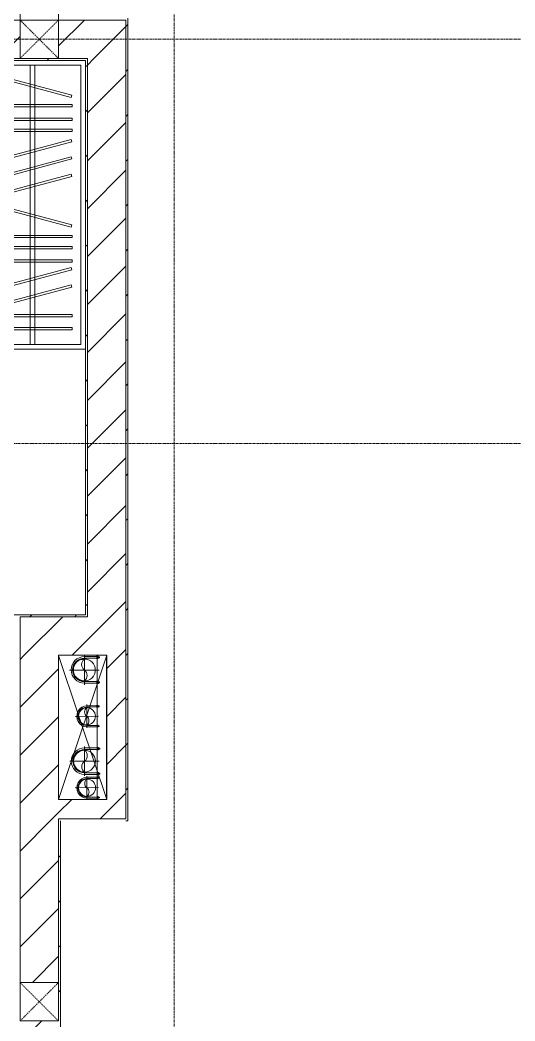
# Model space of a CAD drawing. Header units: millimetres. Extents: x 5357 to 201988, y -16345 to 109895.
# Drawn here: x 41853 to 44423, y 48437 to 53637 of the extents above; entities that cross this region are included whole.
import ezdxf

# ---------------------------------------------------------------- set-up
doc = ezdxf.new("R2010")
doc.units = ezdxf.units.MM
for name, pattern in [('Dash', [6, 3, -3]), ('Grid Line', [22.225, 12.7, -3.175, 3.175, -3.175]), ('IMPORT-CENTER _3_', [10.16, 6.35, -1.27, 1.27, -1.27])]:
    doc.linetypes.add(name, pattern=pattern)
for name, color, linetype, lineweight in [('0-1', 7, 'Continuous', 5), ('0-2', 53, 'Continuous', 9), ('A-FLOR-1', 10, 'Continuous', 9), ('A-WALL', 113, 'Continuous', 9), ('A-WALL-4', 113, 'Continuous', 18), ('A-WALL-PATT-2', 53, 'Continuous', 9), ('A-WALL-PATT-3', 111, 'Continuous', 9), ('G-IMPT', 8, 'Continuous', 9), ('G-IMPT-2', 8, 'IMPORT-CENTER _3_', 9), ('I-FURN-1', 53, 'Continuous', 9), ('I-WALL-1', 9, 'Continuous', 18), ('I-WALL-3', 2, 'Continuous', 18), ('M-EQPM', 50, 'Continuous', 9), ('S-COLS', 52, 'Continuous', 9), ('S-COLS-5', 52, 'Continuous', 18), ('S-COLS-6', 52, 'Dash', 9), ('S-COLS-HDLN', 52, 'Dash', 9), ('S-GRID-1', 1, 'Grid Line', 9)]:
    doc.layers.add(name, color=color, linetype=linetype, lineweight=lineweight)
pattern_1 = [(45, (0, 0), (-116.6726, 116.6726), [])]
pattern_2 = [(45, (0, 0), (-124.4508, 124.4508), [])]

# ---------------------------------------------------------------- blocks, each defined once
blk = doc.blocks.new('NCV_TKTC_KET CAU_rvt-1-TKCS_MB SÂN ĐƯỜNG NỘI BỘ')
at = {"layer": 'A-FLOR-1'}
for p, q in [((42275.5, 53636.9), (42402.6, 53636.9)), ((42402.6, 53636.9), (42275.5, 53636.9)), ((42402.6, 53636.9), (42402.6, 50536.9)), ((42402.6, 49486.9), (42275.5, 49486.9)), ((42275.5, 49486.9), (42402.6, 49486.9))]:
    blk.add_line(p, q, dxfattribs=at)
blk = doc.blocks.new('TU QUAN AO-SUITE ROOM_3 - TU QUAN AO-SUITE ROOM_3-V133-TKCS_MB SÂN ĐƯỜNG NỘI BỘ')
at = {"layer": 'I-FURN-1'}
for p, q in [((-550, 1500), (0, 1500)), ((0, 1500), (-550, 1500)), ((-24, 1476), (-526, 1476)), ((-526, 1476), (-526, 600)), ((-526, 1476), (-526, 24)), ((-287, 576), (-287, 1476)), ((-263, 576), (-263, 1476)), ((-24, 24), (-24, 1476)), ((0, 1500), (0, 0)), ((0, 0), (0, 1500)), ((-480.1, 1386.9), (-480.1, 1398.9)), ((-480.1, 1398.9), (-50.1, 1398.9)), ((-480.1, 1386.9), (-480.1, 1398.9)), ((-50.1, 1386.9), (-480.1, 1386.9)), ((-50.1, 1398.9), (-50.1, 1386.9)), ((-480.1, 1320.5), (-480.1, 1332.5)), ((-480.1, 1332.5), (-50.1, 1332.5)), ((-480.1, 1320.5), (-480.1, 1332.5)), ((-50.1, 1320.5), (-480.1, 1320.5)), ((-50.1, 1332.5), (-50.1, 1320.5)), ((-478.3, 1178.1), (-61.3, 1289.9)), ((-58.2, 1278.3), (-475.2, 1166.5)), ((-61.3, 1289.9), (-58.2, 1278.3)), ((-478.3, 1086.9), (-61.3, 1198.6)), ((-61.3, 1198.6), (-58.2, 1187.1)), ((-475.2, 1166.5), (-478.3, 1178.1)), ((-58.2, 1187.1), (-475.2, 1075.3)), ((-480.1, 1035.3), (-480.1, 1047.3)), ((-480.1, 1047.3), (-50.1, 1047.3)), ((-480.1, 1035.3), (-480.1, 1047.3)), ((-475.2, 1075.3), (-478.3, 1086.9)), ((-50.1, 1047.3), (-50.1, 1035.3)), ((-50.1, 1035.3), (-480.1, 1035.3)), ((-480.1, 965.8), (-480.1, 977.8)), ((-480.1, 977.8), (-50.1, 977.8)), ((-480.1, 965.8), (-480.1, 977.8)), ((-50.1, 965.8), (-480.1, 965.8)), ((-50.1, 977.8), (-50.1, 965.8)), ((-480.1, 908.6), (-480.1, 920.6)), ((-480.1, 920.6), (-50.1, 920.6)), ((-480.1, 908.6), (-480.1, 920.6)), ((-50.1, 908.6), (-480.1, 908.6)), ((-50.1, 920.6), (-50.1, 908.6)), ((-475.2, 865.5), (-478.3, 853.9)), ((-478.3, 853.9), (-61.3, 742.1)), ((-58.2, 753.7), (-475.2, 865.5)), ((-61.3, 742.1), (-58.2, 753.7)), ((-478.3, 603.1), (-61.3, 714.9)), ((-58.2, 703.3), (-475.2, 591.5)), ((-61.3, 714.9), (-58.2, 703.3)), ((-526, 24), (-526, 600)), ((-478.3, 511.9), (-61.3, 623.6)), ((-475.2, 591.5), (-478.3, 603.1)), ((-58.2, 612.1), (-475.2, 500.3)), ((-287, 24), (-287, 576)), ((-263, 24), (-263, 576)), ((-61.3, 623.6), (-58.2, 612.1)), ((-478.3, 423.1), (-61.3, 534.9)), ((-58.2, 523.3), (-475.2, 411.5)), ((-61.3, 534.9), (-58.2, 523.3)), ((-475.2, 500.3), (-478.3, 511.9)), ((-475.2, 411.5), (-478.3, 423.1)), ((-480.1, 368.4), (-480.1, 356.4)), ((-50.1, 368.4), (-480.1, 368.4)), ((-50.1, 356.4), (-50.1, 368.4)), ((-480.1, 356.4), (-50.1, 356.4)), ((-480.1, 311.2), (-480.1, 299.2)), ((-50.1, 311.2), (-480.1, 311.2)), ((-480.1, 299.2), (-50.1, 299.2)), ((-50.1, 299.2), (-50.1, 311.2)), ((-480.1, 241.7), (-480.1, 229.7)), ((-50.1, 241.7), (-480.1, 241.7)), ((-480.1, 229.7), (-50.1, 229.7)), ((-50.1, 229.7), (-50.1, 241.7)), ((-475.2, 192.7), (-478.3, 181.1)), ((-478.3, 181.1), (-61.3, 69.4)), ((-58.2, 80.9), (-475.2, 192.7)), ((-61.3, 69.4), (-58.2, 80.9)), ((-526, 24), (-24, 24))]:
    blk.add_line(p, q, dxfattribs=at)
blk = doc.blocks.new('NCV_TKTC_TANG 1_rvt-1-TKCS_MB SÂN ĐƯỜNG NỘI BỘ')
at = {"layer": 'A-WALL-PATT-2'}
h = blk.add_hatch(dxfattribs=at)
h.set_pattern_fill('FP_2', color=256, style=0, pattern_type=2)
h.set_pattern_definition(pattern_1)
h.paths.add_polyline_path([(41867.6, 53426.9), (42192.6, 53426.9), (42192.6, 53436.9), (38852.6, 53436.9), (38852.6, 53426.9), (41852.6, 53426.9)])
h = blk.add_hatch(dxfattribs=at)
h.set_pattern_fill('FP_2', color=256, style=0, pattern_type=2)
h.set_pattern_definition(pattern_1)
h.paths.add_polyline_path([(42201.6, 50546.9), (42202.6, 50548.3), (42202.6, 53436.9), (42192.6, 53436.6), (42192.6, 50546.9), (42197.6, 50546.9)])
h = blk.add_hatch(dxfattribs=at)
h.set_pattern_fill('FP_2', color=256, style=0, pattern_type=2)
h.set_pattern_definition(pattern_1)
h.paths.add_polyline_path([(40052.6, 50536.9), (40952.6, 50536.9), (40952.6, 50546.9), (38152.6, 50546.9), (38152.6, 50536.9), (39952.6, 50536.9)])
h.paths.add_polyline_path([(42052.2, 50536.9), (42202.6, 50536.9), (42201.6, 50546.9), (41752.6, 50546.9), (41752.6, 50536.9), (41852.6, 50536.9)])
at = {"layer": 'I-WALL-1'}
for p, q in [((42192.6, 53436.9), (38852.6, 53436.9)), ((38862.6, 53426.9), (42192.6, 53426.9)), ((42202.6, 53436.9), (42192.6, 53436.9)), ((42192.6, 53426.9), (42192.6, 50546.9)), ((42202.6, 50546.9), (42202.6, 53436.9)), ((42192.6, 50546.9), (41752.6, 50546.9)), ((42202.6, 50536.9), (42202.6, 50546.9)), ((41852.6, 50536.9), (42202.6, 50536.9))]:
    blk.add_line(p, q, dxfattribs=at)
at = {"layer": 'I-FURN-1', "rotation": 180}
blk.add_blockref('TU QUAN AO-SUITE ROOM_3 - TU QUAN AO-SUITE ROOM_3-V133-TKCS_MB SÂN ĐƯỜNG NỘI BỘ', (41642.6, 53426.9), dxfattribs=at)
blk = doc.blocks.new('TKTC_XREF_251221_MB TANG 1 - TKTC_XREF_260130_MB TANG 1_dwg_CUM U_DN100-4202115-TKCS_MB SÂN ĐƯỜNG NỘI BỘ')
at = {"layer": 'G-IMPT'}
for p, q in [((-79.1, 66.6), (-79.1, 63.4)), ((-76.6, 66.6), (-76.6, 63.4)), ((-74.6, 66.6), (-74.6, 63.4)), ((-72.7, 69.3), (-72.7, 60.7)), ((-66.9, 67.9), (-71.7, 67.9)), ((-65, 69), (0, 69)), ((-66.9, 62.1), (-71.7, 62.1)), ((-79.1, -63.4), (-79.1, -66.6)), ((-76.6, -63.4), (-76.6, -66.6)), ((-74.6, -63.4), (-74.6, -66.6)), ((-72.7, -60.7), (-72.7, -69.3)), ((-66.9, -62.1), (-71.7, -62.1)), ((-66.9, -67.9), (-71.7, -67.9)), ((-65, -69), (0, -69))]:
    blk.add_line(p, q, dxfattribs=at)
at = {"layer": 'G-IMPT', "flags": 128}
for points in [[(-72.7, 67.6), (-78.1, 67.6), (-78.1, 62.4), (-72.7, 62.4)], [(-71.7, 59.2), (-66.9, 59.2), (-66.9, 70.8), (-71.7, 70.8)], [(-66.9, 70.8), (-66.9, 72.7), (-65, 72.7), (-65, 57.3), (-66.9, 57.3), (-66.9, 59.2)], [(-65, 61), (0, 61), (0, 57)], [(-72.7, -62.4), (-78.1, -62.4), (-78.1, -67.6), (-72.7, -67.6)], [(-71.7, -70.8), (-66.9, -70.8), (-66.9, -59.2), (-71.7, -59.2)], [(-66.9, -59.2), (-66.9, -57.3), (-65, -57.3), (-65, -72.7), (-66.9, -72.7), (-66.9, -70.8)], [(-65, -61), (0, -61), (0, -57)]]:
    blk.add_lwpolyline(points, dxfattribs=at)
at = {"layer": 'G-IMPT'}
for centre, radius, start, end in [((-78.1, 66.6), 0.96, 90, 180), ((-71.1, 69.3), 1.56, 112.61986, 247.38014), ((-67.9, 65), 4.8, 143.1301, 216.8699), ((0, 0), 69, 270, 90), ((-78.1, 63.4), 0.96, 180, 270), ((-71.1, 60.7), 1.56, 112.61986, 247.38014), ((0, 0), 61, 270, 90), ((0, 0), 57, 270, 90), ((-78.1, -63.4), 0.96, 90, 180), ((-71.1, -60.7), 1.56, 112.61986, 247.38014), ((-67.9, -65), 4.8, 143.1301, 216.8699), ((-78.1, -66.6), 0.96, 180, 270), ((-71.1, -69.3), 1.56, 112.61986, 247.38014)]:
    blk.add_arc(centre, radius, start, end, dxfattribs=at)
blk = doc.blocks.new('TKTC_XREF_251221_MB TANG 1 - TKTC_XREF_260130_MB TANG 1_dwg_$cc-4202117-TKCS_MB SÂN ĐƯỜNG NỘI BỘ')
at = {"layer": 'G-IMPT'}
blk.add_circle((0, 0), 0.5, dxfattribs=at)
for centre, radius, start, end in [((0, 0), 0.5, 90, 270), ((0.188, 0.25), 0.313, 126.8699, 233.1301), ((-0.188, -0.25), 0.313, 306.8699, 53.1301)]:
    blk.add_arc(centre, radius, start, end, dxfattribs=at)
at = {"layer": 'G-IMPT-2'}
for p, q in [((0, -0.673), (0, 0.673)), ((-0.673, 0), (0.673, 0))]:
    blk.add_line(p, q, dxfattribs=at)
blk = doc.blocks.new('TKTC_XREF_251221_MB TANG 1 - TKTC_XREF_260130_MB TANG 1_dwg_$cc-V266-TKCS_MB SÂN ĐƯỜNG NỘI BỘ')
at = {"layer": 'G-IMPT'}
blk.add_circle((0, 0), 0.5, dxfattribs=at)
for centre, radius, start, end in [((0, 0), 0.5, 90, 270), ((0.188, 0.25), 0.313, 126.8699, 233.1301), ((-0.188, -0.25), 0.313, 306.8699, 53.1301)]:
    blk.add_arc(centre, radius, start, end, dxfattribs=at)
at = {"layer": 'G-IMPT-2'}
for p, q in [((0, -0.673), (0, 0.673)), ((-0.673, 0), (0.673, 0))]:
    blk.add_line(p, q, dxfattribs=at)
blk = doc.blocks.new('TKTC_XREF_251221_MB TANG 1 - TKTC_XREF_260130_MB TANG 1_dwg_CUM U_DN100-4202112-TKCS_MB SÂN ĐƯỜNG NỘI BỘ')
at = {"layer": 'G-IMPT'}
for p, q in [((-79.1, 66.6), (-79.1, 63.4)), ((-76.6, 66.6), (-76.6, 63.4)), ((-74.6, 66.6), (-74.6, 63.4)), ((-72.7, 69.3), (-72.7, 60.7)), ((-66.9, 67.9), (-71.7, 67.9)), ((-66.9, 62.1), (-71.7, 62.1)), ((-65, 69), (0, 69)), ((-79.1, -63.4), (-79.1, -66.6)), ((-76.6, -63.4), (-76.6, -66.6)), ((-74.6, -63.4), (-74.6, -66.6)), ((-72.7, -60.7), (-72.7, -69.3)), ((-66.9, -62.1), (-71.7, -62.1)), ((-66.9, -67.9), (-71.7, -67.9)), ((-65, -69), (0, -69))]:
    blk.add_line(p, q, dxfattribs=at)
at = {"layer": 'G-IMPT', "flags": 128}
for points in [[(-72.7, 67.6), (-78.1, 67.6), (-78.1, 62.4), (-72.7, 62.4)], [(-71.7, 59.2), (-66.9, 59.2), (-66.9, 70.8), (-71.7, 70.8)], [(-66.9, 70.8), (-66.9, 72.7), (-65, 72.7), (-65, 57.3), (-66.9, 57.3), (-66.9, 59.2)], [(-65, 61), (0, 61), (0, 57)], [(-72.7, -62.4), (-78.1, -62.4), (-78.1, -67.6), (-72.7, -67.6)], [(-71.7, -70.8), (-66.9, -70.8), (-66.9, -59.2), (-71.7, -59.2)], [(-66.9, -59.2), (-66.9, -57.3), (-65, -57.3), (-65, -72.7), (-66.9, -72.7), (-66.9, -70.8)], [(-65, -61), (0, -61), (0, -57)]]:
    blk.add_lwpolyline(points, dxfattribs=at)
at = {"layer": 'G-IMPT'}
for centre, radius, start, end in [((-78.1, 66.6), 0.96, 90, 180), ((-78.1, 63.4), 0.96, 180, 270), ((-71.1, 69.3), 1.56, 112.6199, 247.3801), ((-67.9, 65), 4.8, 143.1301, 216.8699), ((-71.1, 60.7), 1.56, 112.6199, 247.3801), ((0, 0), 69, 270, 90), ((0, 0), 61, 270, 90), ((0, 0), 57, 270, 90), ((-78.1, -63.4), 0.96, 90, 180), ((-78.1, -66.6), 0.96, 180, 270), ((-71.1, -60.7), 1.56, 112.6199, 247.3801), ((-67.9, -65), 4.8, 143.1301, 216.8699), ((-71.1, -69.3), 1.56, 112.6199, 247.3801)]:
    blk.add_arc(centre, radius, start, end, dxfattribs=at)
blk = doc.blocks.new('TKTC_XREF_251221_MB TANG 1 - TKTC_XREF_260130_MB TANG 1_dwg_$cc-4202114-TKCS_MB SÂN ĐƯỜNG NỘI BỘ')
at = {"layer": 'G-IMPT'}
blk.add_circle((0, 0), 0.5, dxfattribs=at)
for centre, radius, start, end in [((0, 0), 0.5, 90, 270), ((0.188, 0.25), 0.313, 126.8699, 233.1301), ((-0.188, -0.25), 0.313, 306.8699, 53.1301)]:
    blk.add_arc(centre, radius, start, end, dxfattribs=at)
at = {"layer": 'G-IMPT-2'}
for p, q in [((0, -0.673), (0, 0.673)), ((-0.673, 0), (0.673, 0))]:
    blk.add_line(p, q, dxfattribs=at)
blk = doc.blocks.new('TKTC_XREF_251221_MB TANG 1 - TKTC_XREF_260130_MB TANG 1_dwg_$cc-4202118-TKCS_MB SÂN ĐƯỜNG NỘI BỘ')
at = {"layer": 'G-IMPT'}
blk.add_circle((0, 0), 0.5, dxfattribs=at)
for centre, radius, start, end in [((0, 0), 0.5, 90, 270), ((0.188, 0.25), 0.313, 126.8699, 233.1301), ((-0.188, -0.25), 0.313, 306.8699, 53.1301)]:
    blk.add_arc(centre, radius, start, end, dxfattribs=at)
at = {"layer": 'G-IMPT-2'}
for p, q in [((0, -0.673), (0, 0.673)), ((-0.673, 0), (0.673, 0))]:
    blk.add_line(p, q, dxfattribs=at)
blk = doc.blocks.new('TKTC_XREF_251221_MB TANG 1 - TKTC_XREF_260130_MB TANG 1_dwg-4202109-TKCS_MB SÂN ĐƯỜNG NỘI BỘ')
at = {"layer": 'G-IMPT'}
blk.add_line((-160849.9, -351009.7), (-160849.9, -351759.8), dxfattribs=at)
at = {"layer": 'G-IMPT', "flags": 128}
blk.add_lwpolyline([(-160859.3, -351759.7), (-160899.1, -351759.5), (-160899.1, -351009.7)], dxfattribs=at)
for name, p, xscale, yscale, zscale, rotation in [('TKTC_XREF_251221_MB TANG 1 - TKTC_XREF_260130_MB TANG 1_dwg_$cc-4202114-TKCS_MB SÂN ĐƯỜNG NỘI BỘ', (-160965, -351086.6), 113.7150000000092, 113.7150000000092, 113.7150000000092, 0.04476088158440977), ('TKTC_XREF_251221_MB TANG 1 - TKTC_XREF_260130_MB TANG 1_dwg_CUM U_DN100-4202112-TKCS_MB SÂN ĐƯỜNG NỘI BỘ', (-160965, -351085.7), 0.9975000000000005, 0.9975000000000005, 0.9975000000000005, 180.0467435561312), ('TKTC_XREF_251221_MB TANG 1 - TKTC_XREF_260130_MB TANG 1_dwg_$cc-4202118-TKCS_MB SÂN ĐƯỜNG NỘI BỘ', (-160952.4, -351326.8), 90.0000000000512, 90.0000000000512, 90.0000000000512, 0.419778997776333), ('TKTC_XREF_251221_MB TANG 1 - TKTC_XREF_260130_MB TANG 1_dwg_CUM U_DN100-4202112-TKCS_MB SÂN ĐƯỜNG NỘI BỘ', (-160964.1, -351560), 0.9974999999999966, 0.9974999999999966, 0.9974999999999966, 180.0467435564899), ('TKTC_XREF_251221_MB TANG 1 - TKTC_XREF_260130_MB TANG 1_dwg_$cc-4202117-TKCS_MB SÂN ĐƯỜNG NỘI BỘ', (-160952, -351698), 90.0000000000512, 90.0000000000512, 90.0000000000512, 0.419778997776333)]:
    blk.add_blockref(name, p, dxfattribs=dict(xscale=xscale, yscale=yscale, zscale=zscale, rotation=rotation))
at = {"extrusion": (0, 0, -1)}
for name, p, xscale, yscale, zscale, rotation in [('TKTC_XREF_251221_MB TANG 1 - TKTC_XREF_260130_MB TANG 1_dwg_CUM U_DN100-4202115-TKCS_MB SÂN ĐƯỜNG NỘI BỘ', (160950.5, -351326.8), 0.7894736842105242, 0.7894736842105242, -0.7894736842105241, 359.5802210006287), ('TKTC_XREF_251221_MB TANG 1 - TKTC_XREF_260130_MB TANG 1_dwg_$cc-V266-TKCS_MB SÂN ĐƯỜNG NỘI BỘ', (160964.1, -351560), 113.7150000000092, 113.7150000000092, -113.7150000000092, 179.9532564459116), ('TKTC_XREF_251221_MB TANG 1 - TKTC_XREF_260130_MB TANG 1_dwg_CUM U_DN100-4202115-TKCS_MB SÂN ĐƯỜNG NỘI BỘ', (160950.1, -351698), 0.7894736842105242, 0.7894736842105242, -0.7894736842105241, 359.5802210006287)]:
    blk.add_blockref(name, p, dxfattribs=dict(at, xscale=xscale, yscale=yscale, zscale=zscale, rotation=rotation))
blk = doc.blocks.new('TKTC_XREF_251221_MB TANG 1 - TKTC_XREF_251221_MB TANG 1-2038492-TKCS_MB SÂN ĐƯỜNG NỘI BỘ')
blk.add_blockref('TKTC_XREF_251221_MB TANG 1 - TKTC_XREF_260130_MB TANG 1_dwg-4202109-TKCS_MB SÂN ĐƯỜNG NỘI BỘ', (169499.1, 384109.7))
blk = doc.blocks.new('G1_SOF - BO TRU - 200x200-3050151-TKCS_MB SÂN ĐƯỜNG NỘI BỘ')
at = {"layer": 'S-COLS-HDLN'}
for p, q in [((-100, 100), (100, -100)), ((100, 100), (-100, -100))]:
    blk.add_line(p, q, dxfattribs=at)
blk = doc.blocks.new('G1_SOF - BO TRU - 200x200-V991-TKCS_MB SÂN ĐƯỜNG NỘI BỘ')
at = {"layer": 'S-COLS-5'}
for p, q in [((100, 100), (-100, 100)), ((-100, 100), (-100, -100)), ((100, -100), (100, 100)), ((-100, -100), (100, -100))]:
    blk.add_line(p, q, dxfattribs=at)
at = {"layer": 'S-COLS-HDLN'}
for p, q in [((100, 100), (-100, -100)), ((-100, 100), (100, -100))]:
    blk.add_line(p, q, dxfattribs=at)

msp = doc.modelspace()

# ---------------------------------------------------------------- hatches: boundary and pattern name
at = {"layer": 'A-WALL-PATT-3'}
h = msp.add_hatch(dxfattribs=at)
h.set_pattern_fill('FP_1', color=256, style=0, pattern_type=2)
h.set_pattern_definition(pattern_2)
h.paths.add_polyline_path([(42202.6, 53436.9), (42402.6, 53436.9), (42402.6, 53636.9), (42052.6, 53636.9), (42052.6, 53436.9), (42192.6, 53436.9)])
h.paths.add_polyline_path([(40952.6, 53436.9), (41852.6, 53436.9), (41852.6, 53636.9), (38852.6, 53636.9), (38852.6, 53436.9), (40168.7, 53436.9)])
h = msp.add_hatch(dxfattribs=at)
h.set_pattern_fill('FP_2', color=256, style=0, pattern_type=2)
h.set_pattern_definition(pattern_1)
h.paths.add_polyline_path([(42408.6, 49476.9), (42412.6, 49476.9), (42412.6, 53646.9), (42402.6, 53646.9), (42402.6, 49476.9), (42408.5, 49476.9)])
h = msp.add_hatch(dxfattribs=at)
h.set_pattern_fill('FP_1', color=256, style=0, pattern_type=2)
h.set_pattern_definition(pattern_2)
h.paths.add_polyline_path([(42302.6, 50536.9), (42402.6, 50536.9), (42402.6, 53436.9), (42202.6, 53436.9), (42202.6, 50536.9), (42275.5, 50536.9)])
h = msp.add_hatch(dxfattribs=at)
h.set_pattern_fill('FP_1', color=256, style=0, pattern_type=2)
h.set_pattern_definition(pattern_2)
h.paths.add_polyline_path([(41852.6, 50336.9), (42402.6, 50336.9), (42402.6, 50536.9), (41852.6, 50536.9), (41852.6, 50346.9)])
h = msp.add_hatch(dxfattribs=at)
h.set_pattern_fill('FP_1', color=256, style=0, pattern_type=2)
h.set_pattern_definition(pattern_2)
h.paths.add_polyline_path([(41852.6, 49486.9), (42052.6, 49486.9), (42052.2, 50336.9), (41852.6, 50336.9), (41852.6, 49539.4)])
h = msp.add_hatch(dxfattribs=at)
h.set_pattern_fill('FP_1', color=256, style=0, pattern_type=2)
h.set_pattern_definition(pattern_2)
h.paths.add_polyline_path([(42302.6, 49586.9), (42402.6, 49586.9), (42402.6, 50336.9), (42302.6, 50336.9), (42302.6, 49734.2)])
h = msp.add_hatch(dxfattribs=at)
h.set_pattern_fill('FP_1', color=256, style=0, pattern_type=2)
h.set_pattern_definition(pattern_2)
h.paths.add_polyline_path([(42062.6, 49486.9), (42402.6, 49487.8), (42402.6, 49586.9), (42052.6, 49586), (42052.6, 49486.9)])
h = msp.add_hatch(dxfattribs=at)
h.set_pattern_fill('FP_1', color=256, style=0, pattern_type=2)
h.set_pattern_definition(pattern_2)
h.paths.add_polyline_path([(42052.4, 45436.9), (42052.6, 45436.9), (42052.4, 45585.3), (41852.6, 45585.3), (41852.6, 45436.9)])
h.paths.add_polyline_path([(42052.3, 46675.3), (42052.6, 46675.3), (42052.3, 48436.9), (41852.6, 48436.9), (41852.6, 46675.3), (41892.6, 46675.3)])
h.paths.add_polyline_path([(42052.2, 48636.9), (42052.6, 48636.9), (42052.2, 49486.9), (41852.6, 49486.9), (41852.6, 48636.9), (41913.1, 48636.9)])
h = msp.add_hatch(dxfattribs=at)
h.set_pattern_fill('FP_2', color=256, style=0, pattern_type=2)
h.set_pattern_definition(pattern_1)
h.paths.add_polyline_path([(42062.6, 45436.9), (42062.6, 49486.9), (42052.6, 49486.9), (42052.6, 45436.9)])

# ---------------------------------------------------------------- linework, layer by layer
at = {"layer": '0-2'}
for p, q in [((42183.1, 49979), (42302.6, 50336.9)), ((42154.4, 50030.9), (42052.6, 50335.7)), ((42156.7, 50024), (42154.4, 50030.9)), ((42052.6, 49588.2), (42182.1, 49976)), ((42168.2, 49989.5), (42156.7, 50024)), ((42169.9, 49984.4), (42169, 49987.2)), ((42302.6, 49586.9), (42170.3, 49983.3))]:
    msp.add_line(p, q, dxfattribs=at)
at = {"layer": 'A-WALL'}
for p, q in [((41852.6, 53436.9), (41852.6, 53636.9)), ((41852.6, 53636.9), (42052.6, 53636.9)), ((42052.6, 53636.9), (42052.6, 53436.9))]:
    msp.add_line(p, q, dxfattribs=at)
at = {"layer": 'A-WALL-4'}
for p, q in [((41852.6, 55396.9), (41852.6, 53636.9)), ((42052.6, 53636.9), (42052.6, 55396.9)), ((41852.6, 53636.9), (38852.6, 53636.9)), ((42402.6, 53636.9), (42062.6, 53636.9)), ((42402.6, 50536.9), (42402.6, 53636.9)), ((38852.6, 53436.9), (41852.6, 53436.9)), ((42052.6, 53436.9), (42202.6, 53436.9)), ((42202.6, 53436.9), (42202.6, 50536.9)), ((41852.6, 50536.9), (41852.6, 48636.9)), ((42202.6, 50536.9), (41852.6, 50536.9)), ((42052.6, 50336.9), (42302.6, 50336.9)), ((42052.6, 49586.9), (42052.6, 50336.9)), ((42302.6, 50336.9), (42302.6, 49586.9)), ((42302.6, 49586.9), (42052.6, 49586.9)), ((42052.6, 48636.9), (42052.6, 49486.9)), ((42062.6, 49486.9), (42402.6, 49486.9))]:
    msp.add_line(p, q, dxfattribs=at)
at = {"layer": 'I-WALL-3'}
for p, q in [((42052.6, 53636.9), (42062.6, 53636.9)), ((42402.6, 53636.9), (42402.6, 49486.9)), ((42412.6, 49476.9), (42412.6, 53646.9)), ((42062.6, 49486.9), (42052.6, 49486.9)), ((42062.6, 45446.9), (42062.6, 49476.9)), ((42402.6, 49476.9), (42412.6, 49476.9))]:
    msp.add_line(p, q, dxfattribs=at)
at = {"layer": 'S-COLS'}
for p, q in [((42052.6, 53636.9), (41852.6, 53636.9)), ((41852.6, 53636.9), (41852.6, 53436.9)), ((42052.6, 53436.9), (42052.6, 53636.9))]:
    msp.add_line(p, q, dxfattribs=at)
at = {"layer": 'S-COLS-5'}
msp.add_line((41852.6, 53436.9), (42052.6, 53436.9), dxfattribs=at)
at = {"layer": 'S-GRID-1'}
for p, q in [((42652.6, 20960.6), (42652.6, 80482.7)), ((131551.8, 53536.9), (29351.8, 53536.9)), ((131551.8, 51436.9), (29351.8, 51436.9))]:
    msp.add_line(p, q, dxfattribs=at)

# ---------------------------------------------------------------- block references
at = {"layer": '0-1'}
for name in ['NCV_TKTC_KET CAU_rvt-1-TKCS_MB SÂN ĐƯỜNG NỘI BỘ', 'NCV_TKTC_TANG 1_rvt-1-TKCS_MB SÂN ĐƯỜNG NỘI BỘ']:
    msp.add_blockref(name, (0, 0), dxfattribs=at)
at = {"layer": 'M-EQPM'}
msp.add_blockref('TKTC_XREF_251221_MB TANG 1 - TKTC_XREF_251221_MB TANG 1-2038492-TKCS_MB SÂN ĐƯỜNG NỘI BỘ', (33652.6, 17236.9), dxfattribs=at)
at = {"layer": 'S-COLS'}
msp.add_blockref('G1_SOF - BO TRU - 200x200-V991-TKCS_MB SÂN ĐƯỜNG NỘI BỘ', (41952.6, 48536.9), dxfattribs=at)
at = {"layer": 'S-COLS-6'}
msp.add_blockref('G1_SOF - BO TRU - 200x200-3050151-TKCS_MB SÂN ĐƯỜNG NỘI BỘ', (41952.6, 53536.9), dxfattribs=at)

doc.saveas('drawing.dxf')
